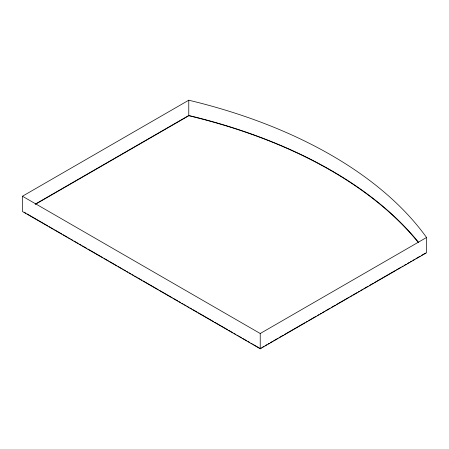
<?xml version="1.0" encoding="UTF-8"?>
<svg xmlns="http://www.w3.org/2000/svg" width="449" height="449" viewBox="0 0 449 449"><rect width="100%" height="100%" fill="white"/><g stroke="black" fill="none" stroke-linecap="round" stroke-linejoin="round"><path stroke-width="0.67" d="M22.45 196.23L188.771 100.206A439.318 253.64 0 0 1 426.55 237.487L426.55 252.77L260.229 348.794L22.45 211.513L22.45 196.23L260.229 333.512L426.55 237.487M35.196 204.155L188.771 115.488A439.318 253.64 0 0 1 418.687 242.46M35.667 204.172L188.849 115.735A438.639 253.247 0 0 1 418.3 242.516M261.441 347.807L260.229 348.503L253.556 344.652M262.654 347.105L263.86 346.409M265.073 345.708L266.891 344.658M268.104 343.962L269.31 343.261M270.523 342.565L272.341 341.515M273.548 340.813L277.791 338.366M278.997 337.67L283.235 335.223M284.447 334.522L305.034 322.64M306.246 321.939L307.458 321.237M308.665 320.541L315.933 316.343M317.146 315.647L318.958 314.597M320.171 313.902L321.383 313.2M322.59 312.498L324.408 311.454M325.62 310.753L329.858 308.306M331.07 307.604L335.308 305.157M336.52 304.461L348.626 297.468M349.838 296.772L351.657 295.723M352.863 295.021L357.101 292.574M358.313 291.878L359.526 291.176M360.738 290.481L362.551 289.431M363.763 288.729L368 286.282M369.213 285.586L373.45 283.139M374.662 282.438L395.249 270.556M396.456 269.855L400.699 267.408M401.906 266.706L403.118 266.01M404.33 265.308L406.143 264.259M407.355 263.563L409.174 262.513M410.386 261.812L411.593 261.116M412.805 260.414L414.623 259.365M415.836 258.669L420.073 256.222M421.28 255.52L425.523 253.073M24.167 212.214L25.986 213.264M27.198 213.965L47.83 225.881M49.048 226.577L53.296 229.029M54.509 229.731L61.788 233.935M63.006 234.636L67.249 237.089M68.467 237.79L70.285 238.84M71.498 239.542L72.716 240.243M73.928 240.945L78.177 243.397M79.389 244.099L81.207 245.148M82.425 245.85L86.668 248.303M87.886 249.004L103.057 257.76M104.269 258.461L108.518 260.914M109.73 261.615L117.015 265.819M118.227 266.521L122.476 268.973M123.688 269.675L125.507 270.725M126.725 271.426L127.937 272.128M129.149 272.829L130.973 273.879M132.186 274.58L133.398 275.282M134.61 275.978L136.434 277.033M137.647 277.735L141.895 280.187M143.108 280.883L158.278 289.644M159.49 290.346L172.236 297.704M173.449 298.405L177.697 300.858M178.91 301.554L180.734 302.609M181.946 303.311L183.158 304.007M184.376 304.708L186.195 305.763M187.407 306.459L188.619 307.161M189.837 307.862L191.656 308.912M192.868 309.614L197.117 312.066M198.329 312.768L213.505 321.529M214.717 322.23L227.458 329.583M228.676 330.284L232.924 332.737M234.137 333.439L235.955 334.488M237.167 335.19L238.385 335.891M239.598 336.593L241.416 337.642M242.634 338.344L246.877 340.797M248.095 341.498L249.913 342.548M251.126 343.249L252.344 343.951M260.229 333.512L260.229 348.794M188.771 100.206L188.771 115.488"/></g></svg>
